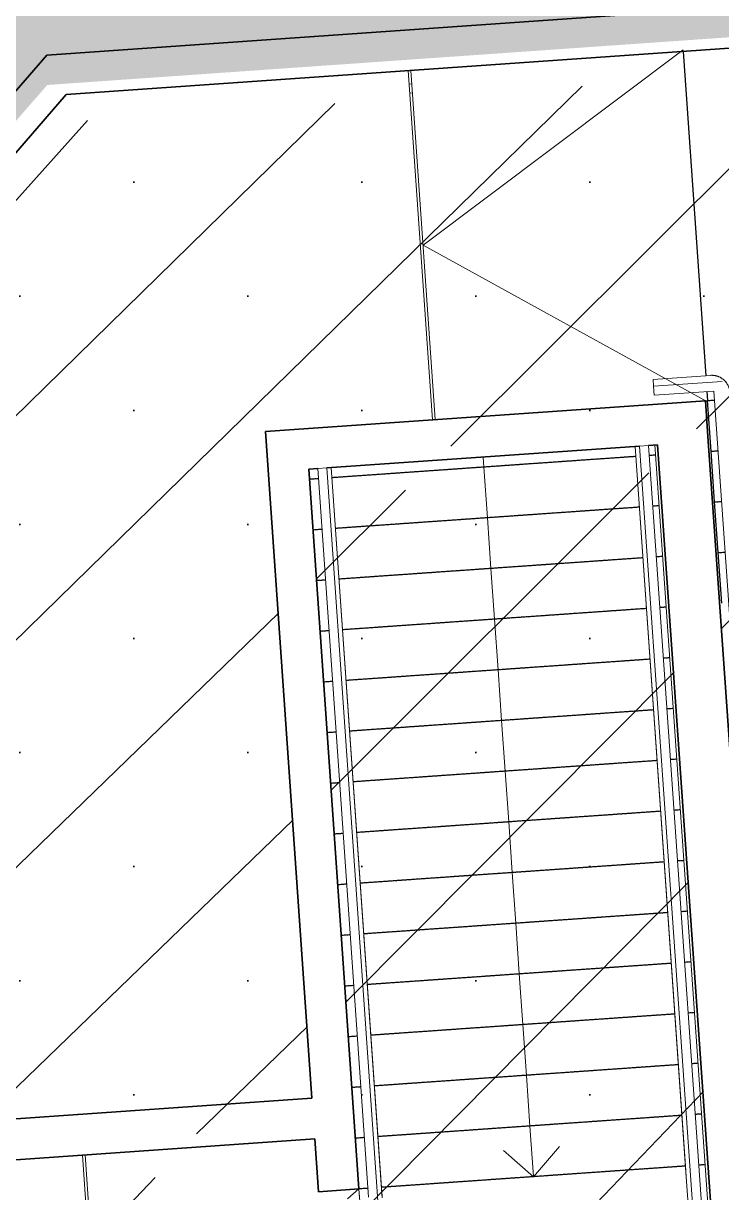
# Model space of a CAD drawing. Header units: millimetres. Extents: x 306 to 836129804, y -168137 to 818603917.
# Drawn here: x 834592354 to 834595448, y 818036466 to 818041644 of the extents above; entities that cross this region are included whole.
import ezdxf
from ezdxf.xclip import XClip

# ---------------------------------------------------------------- set-up
doc = ezdxf.new("R2010")
doc.units = ezdxf.units.MM
doc.header["$LTSCALE"] = 3
doc.header["$XCLIPFRAME"] = 0
doc.linetypes.add('ACAD_ISO03W100', pattern=[30, 12, -18])
doc.linetypes.add('Overhead', pattern=[1.7999999999999998, 1.2, -0.6])
for name, color, linetype in [('_ANCILIARY', 40, 'Continuous'), ('_ANCILIARY HATCH', 1, 'Continuous'), ('_SUBLEASE', 241, 'Continuous'), ('UAJ-90.5LAND', 251, 'Continuous')]:
    doc.layers.add(name, color=color, linetype=linetype)
for name, color, linetype, lineweight in [('A-DETL-THIN', 251, 'Continuous', 13), ('A-FLOR', 251, 'Continuous', 13), ('A-FLOR-HRAL', 251, 'Continuous', 13), ('Eva-New', 1, 'ACAD_ISO03W100', 18), ('Hatch (CARR)', 252, 'Continuous', 35), ('Hatch (LTC&CB)', 252, 'Continuous', 35), ('S-STRS', 251, 'Continuous', 25), ('S-STRS-ANNO', 251, 'Continuous', 5), ('UAJ-21EXWA', 251, 'Continuous', 35)]:
    doc.layers.add(name, color=color, linetype=linetype, lineweight=lineweight)
doc.layers.get('UAJ-90.5LAND').off()
pattern_1 = [(45, (0, 0), (-505.13940681014, 505.13940681014), []), (45, (505.14, 0), (-505.13940681014, 505.13940681014), [0, -714.375])]

# ---------------------------------------------------------------- blocks, each defined once
blk = doc.blocks.new('Handrail Type - Handrail_Internal_-15407072-Plan_L000')
at = {"layer": 'A-FLOR-HRAL'}
for p, q in [((-633670.9498142005, -6781.137756378755), (-633926.3907409217, -6781.137756378755)), ((-633926.390740921, -6803.474254282459), (-633926.390740921, -6798.801258475035)), ((-633590.9498142004, -6867.901072929465), (-633590.9498142004, -6861.137756378815)), ((-633590.9498142004, -10315.61110183136), (-633590.9498142004, -6895.182741927556)), ((-633630.9498142005, -10370.17443982766), (-633630.9498142005, -10376.93775637834)), ((-633590.9498142004, -10376.93775637834), (-633590.9498142004, -10370.17443982766))]:
    blk.add_line(p, q, dxfattribs=at)
at = {"layer": 'A-FLOR-HRAL', "flags": 128}
for points in [[(-633590.9498142004, -6861.137756378815), (-633591.0138056676, -6857.938609643881), (-633591.2056776962, -6854.744580861276), (-633591.525123332, -6851.560779795693), (-633591.9716315306, -6848.392299849662), (-633592.5444879732, -6845.244209915193), (-633593.2427762123, -6842.121546264622), (-633594.0653791357, -6839.029304493662), (-633595.0109807538, -6835.972431529496), (-633596.0780683063, -6832.955817716774), (-633597.2649346802, -6829.984288994084), (-633598.5696811428, -6827.062599173493), (-633599.9902203782, -6824.195422335451), (-633601.5242798263, -6821.38734535127), (-633603.1694053195, -6818.642860545087), (-633604.9229650078, -6815.966358507156), (-633606.7821535696, -6813.362121069766), (-633608.7439967005, -6810.834314457275), (-633610.8053558694, -6808.386982621036), (-633612.9629333413, -6806.024040769902), (-633615.2132774529, -6803.749269106781), (-633617.5527881333, -6801.566306781074), (-633619.9777226646, -6799.478646066822), (-633622.4842016691, -6797.489626775827), (-633625.0682153148, -6795.602430914654), (-633627.725629731, -6793.820077594101), (-633630.4521936219, -6792.145418199265), (-633633.2435450667, -6790.58113182793), (-633636.0952184985, -6789.129721004607), (-633639.002651848, -6787.793507676982), (-633641.9611938425, -6786.574629501349), (-633644.9661114455, -6785.475036422758), (-633648.0125974301, -6784.49648755558), (-633651.0957780685, -6783.640548369257), (-633654.2107209293, -6782.908588183893), (-633657.3524427686, -6782.301777979642), (-633660.5159175015, -6781.821088523381), (-633663.6960842435, -6781.467288815705), (-633666.8878554059, -6781.240944860672), (-633670.086124836, -6781.142418760317), (-633670.9498142004, -6781.137756378715)], [(-633590.9498142004, -6895.182741927556), (-633590.9498142004, -6893.991130287001), (-633590.9498142004, -6892.757780120252), (-633590.9498142004, -6891.484664524477), (-633590.9498142004, -6890.173820213053), (-633590.9498142004, -6888.827344257236), (-633590.9498142004, -6887.447390731333), (-633590.9498142004, -6886.036167266601), (-633590.9498142004, -6884.595931519551), (-633590.9498142004, -6883.128987560127), (-633590.9498142004, -6881.637682185748), (-633590.9498142004, -6880.124401166881), (-633590.9498142004, -6878.591565430334), (-633590.9498142004, -6877.041627186304), (-633590.9498142004, -6875.477066005344), (-633590.9498142004, -6873.900384851589), (-633590.9498142004, -6872.314106078547), (-633590.9498142004, -6870.720767393856), (-633590.9498142004, -6869.122917799528), (-633590.9498142004, -6867.901072929465)], [(-633590.9498142004, -10315.61110183136), (-633590.9498142004, -10317.99432511248), (-633590.9498142004, -10320.46102544599), (-633590.9498142004, -10323.00725663754), (-633590.9498142004, -10325.62894526039), (-633590.9498142004, -10328.32189717203), (-633590.9498142004, -10331.08180422384), (-633590.9498142004, -10333.90425115331)], [(-633630.9498142005, -10376.93775637834), (-633630.9818099341, -10378.53732974581), (-633631.0777459485, -10380.13434413711), (-633631.2374687663, -10381.7262446699), (-633631.4607228655, -10383.31048464291), (-633631.7471510869, -10384.88452961015), (-633632.0962952066, -10386.44586143542)], [(-633630.9498142005, -10370.17443982766), (-633630.9498142005, -10366.97529309272), (-633630.9498142005, -10363.78126431012), (-633630.9498142005, -10360.59746324454)], [(-633591.5403737229, -10386.53775637835), (-633591.2793466375, -10384.19148633549), (-633591.0530026825, -10380.99971517303), (-633590.9544765821, -10377.80144574301), (-633590.9498142005, -10376.93775637834)], [(-633590.9498142004, -10361.34837352948), (-633590.9498142004, -10364.53505089887), (-633590.9498142004, -10367.73075008753), (-633590.9498142004, -10370.17443982766)]]:
    blk.add_lwpolyline(points, dxfattribs=at)
blk = doc.blocks.new('Handrail Type - Handrail_Internal_-V10-Plan_L000')
at = {"layer": 'A-FLOR-HRAL'}
for p, q in [((-633926.390740921, -6811.537756378806), (-633926.390740921, -6781.137756378808)), ((-633670.9498141999, -6781.13775637881), (-633926.390740921, -6781.137756378808)), ((-633590.9498141998, -6867.901072929461), (-633590.9498141998, -6861.13775637881)), ((-633590.9498141998, -6908.823576426654), (-633590.9498141998, -6867.901072929461)), ((-633590.9498141998, -10329.25193633045), (-633590.9498141998, -6908.823576426653)), ((-633630.9498141999, -10370.17443982765), (-633630.9498141999, -10346.53775637833)), ((-633590.9498141998, -10370.17443982765), (-633590.9498141998, -10329.25193633045)), ((-633630.9498141999, -10376.93775637833), (-633630.9498141999, -10370.17443982765)), ((-633590.9498141998, -10376.93775637833), (-633590.9498141998, -10370.17443982765))]:
    blk.add_line(p, q, dxfattribs=at)
for centre, radius, start, end in [((-633670.9498141999, -6861.13775637881), 80, 0, 90), ((-633670.9498141999, -10376.93775637833), 39.99999999995099, 345.5999999999942, 0), ((-633670.9498141999, -10376.93775637833), 79.99999999995784, 352.9445599896624, 0)]:
    blk.add_arc(centre, radius, start, end, dxfattribs=at)
blk = doc.blocks.new('Handrail Type - Handrail_Internal_-16601709-Plan_L000')
at = {"layer": 'A-FLOR-HRAL'}
for p, q in [((-634901.3498142007, -5401.53775637834), (-634913.4491864208, -5401.53775637834)), ((-634913.4491864208, -5441.53775637834), (-634901.3498142007, -5441.53775637834)), ((-635376.3498142004, -10287.63539003099), (-635376.3498142004, -7071.537756378844))]:
    blk.add_line(p, q, dxfattribs=at)
at = {"layer": 'A-FLOR-HRAL', "flags": 128}
blk.add_lwpolyline([(-635376.3498142004, -10313.06368014544), (-635376.3498142004, -10311.46410677797), (-635376.3498142004, -10309.86709238667), (-635376.3498142004, -10308.27519185389), (-635376.3498142004, -10306.69095188087), (-635376.3498142004, -10305.11690691364), (-635376.3498142004, -10303.55557508836), (-635376.3498142004, -10302.00945420287), (-635376.3498142004, -10300.48101772079), (-635376.3498142004, -10298.97271081444), (-635376.3498142004, -10297.48694645309), (-635376.3498142004, -10296.0261015428), (-635376.3498142004, -10294.59251312378), (-635376.3498142004, -10293.18847463169), (-635376.3498142004, -10291.8162322286), (-635376.3498142004, -10290.47798120963), (-635376.3498142004, -10289.17586249094), (-635376.3498142004, -10287.9119591847), (-635376.3498142004, -10287.63539003099)], dxfattribs=at)
blk = doc.blocks.new('Handrail Type - Handrail_Internal_-V29-Plan_L000')
at = {"layer": 'A-FLOR-HRAL'}
for p, q in [((-634901.3498142, -5401.537756378333), (-634913.4491864201, -5401.537756378333)), ((-634901.3498142, -5441.537756378332), (-634913.4491864201, -5441.537756378332)), ((-635376.3498141997, -7071.537756378838), (-635376.3498141997, -10274.92124497377)), ((-635376.3498141997, -10274.92124497377), (-635376.3498141997, -10313.06368014543))]:
    blk.add_line(p, q, dxfattribs=at)
blk = doc.blocks.new('Handrail Type - Handrail_Internal_-16601951-Plan_L000')
at = {"layer": 'A-FLOR-HRAL'}
for p, q in [((-634026.3498142007, -7071.537756378844), (-634026.3498142007, -10287.74167903037)), ((-634026.3498142007, -10314.08186334511), (-634026.3498142007, -11816.53775637841)), ((-633986.3498142005, -11816.53775637841), (-633986.3498142005, -10566.53775637882)), ((-634004.0133162957, -11816.53775637841), (-634008.6863121041, -11816.53775637841))]:
    blk.add_line(p, q, dxfattribs=at)
at = {"layer": 'A-FLOR-HRAL', "flags": 128}
blk.add_lwpolyline([(-634026.3498142007, -10287.74167903037), (-634026.3498142007, -10288.96655000619), (-634026.3498142007, -10290.23160012569), (-634026.3498142007, -10291.53480557856), (-634026.3498142007, -10292.87408151407), (-634026.3498142007, -10294.24728537644), (-634026.3498142007, -10295.65222033239), (-634026.3498142007, -10297.08663878572), (-634026.3498142007, -10298.5482459729), (-634026.3498142007, -10300.0347036342), (-634026.3498142007, -10301.54363375447), (-634026.3498142007, -10303.07262236742), (-634026.3498142007, -10304.61922341741), (-634026.3498142007, -10306.18096267269), (-634026.3498142007, -10307.75534168362), (-634026.3498142007, -10309.33984177963), (-634026.3498142007, -10310.93192809855), (-634026.3498142007, -10312.52905364193), (-634026.3498142007, -10314.08186334511)], dxfattribs=at)
blk = doc.blocks.new('Handrail Type - Handrail_Internal_-V30-Plan_L000')
at = {"layer": 'A-FLOR-HRAL'}
for p, q in [((-634026.3498142, -7071.537756378837), (-634026.3498142, -10274.57158687299)), ((-634026.3498142, -10274.57158687299), (-634026.3498142, -10314.08186334511)), ((-634026.3498142, -10314.08186334511), (-634026.3498142, -11816.53775637841)), ((-633986.3498141998, -10566.53775637881), (-633986.3498141998, -11816.53775637841)), ((-633986.3498141998, -11816.53775637841), (-634026.3498142, -11816.53775637841))]:
    blk.add_line(p, q, dxfattribs=at)
blk = doc.blocks.new('p32 uns')
at = {"layer": 'A-DETL-THIN'}
for p, q in [((471658.0641441345, -269537.6323516369), (470505.9162112474, -270401.297984004)), ((471766.7346868515, -271096.036437273), (470505.9162112474, -270401.297984004)), ((471831.27894485, -271005.3167126179), (471527.0219094753, -271026.5924371481)), ((471527.0219094753, -271026.5924371481), (471529.8121683598, -271066.4949990511)), ((471529.8121683598, -271066.4949990511), (471794.1666417122, -271048.0095335245)), ((471794.1666417122, -271048.0095335245), (472037.9655175209, -274534.4958891869)), ((471505.2560306787, -271288.7493491173), (471465.3534686565, -271291.5396080017)), ((471465.3534686565, -271291.5396080017), (471709.152344346, -274778.0259636641)), ((471749.0549063683, -274775.2357047796), (471505.2560306787, -271288.7493491173)), ((470078.7394387722, -271388.5011065006), (470038.83687675, -271391.2913655043)), ((470038.83687675, -271391.2913655043), (470264.4990693331, -274618.4110680819)), ((470307.1918902397, -274655.5233712196), (470078.7394387722, -271388.5011065006)), ((470221.8062483072, -274581.2987650633), (470170.3380659819, -274624.9954469204)), ((470221.8062483072, -274581.2987650633), (470361.3191958666, -276576.4268655777))]:
    blk.add_line(p, q, dxfattribs=at)
at = {"layer": 'A-FLOR', "lineweight": 5}
for p, q in [((471758.6378046274, -270979.9220422506), (471658.4948790073, -269543.8093613386)), ((470547.9075796604, -271175.2541325092), (470439.7850452662, -269629.0298546553)), ((470451.8549441099, -269628.1858451366), (470559.977478385, -271174.4101229906)), ((471766.3175622225, -271090.0546067953), (471763.5350413322, -271050.1515036821)), ((471757.0543386936, -271090.7023545504), (471766.3175622225, -271090.0546067953)), ((471533.0886938572, -271286.8030997515), (471776.8875696659, -274773.2894554138)), ((469104.389252305, -275977.6472691298), (468996.2667179108, -274431.4229912758)), ((469008.3366167545, -274430.5789817572), (469116.4591510296, -275976.8032596111)), ((470224.5965073109, -274621.2013270855), (470221.8062483072, -274581.2987650633))]:
    blk.add_line(p, q, dxfattribs=at)
at = {"layer": 'S-STRS'}
for p, q in [((471658.4948790073, -269543.8093613386), (471758.6378046274, -270979.9220422506)), ((471763.5350413322, -271050.1515036821), (471766.3175622225, -271090.0546067953)), ((471766.2913682461, -271090.056438446), (471796.9569007158, -271087.9120955467)), ((471781.9865748882, -271314.5083497763), (471766.2913682461, -271090.056438446)), ((471781.9865748882, -271314.5083497763), (471812.6521072388, -271312.3640068769)), ((471797.6817814112, -271538.9602611065), (471781.9865748882, -271314.5083497763)), ((471448.5412288904, -271337.8251197338), (470101.8297610283, -271431.9963593483)), ((471536.2277351618, -271331.6934819221), (471508.3950719833, -271333.6397314072)), ((470041.9759180546, -271436.1817477942), (470002.0733560324, -271438.9720066786)), ((471464.2364355326, -271562.277031064), (470117.5249676704, -271656.4482706785)), ((471551.9229418039, -271556.1453932524), (471524.0902785063, -271558.0916426182)), ((471797.6817814112, -271538.9602611065), (471828.3473138809, -271536.8159182072)), ((471813.3769880533, -271763.4121724367), (471797.6817814112, -271538.9602611065)), ((470057.6711246967, -271660.6336591244), (470017.7685626745, -271663.4239180088)), ((471479.9316421747, -271786.7289423943), (470133.2201743126, -271880.9001820087)), ((471567.6181483269, -271780.5973045826), (471539.7854851484, -271782.5435539484)), ((471813.3769880533, -271763.4121724367), (471844.0425204039, -271761.2678295374)), ((471829.0721946955, -271987.8640837669), (471813.3769880533, -271763.4121724367)), ((470073.3663312197, -271885.0855703354), (470033.4637691975, -271887.875829339)), ((471495.6268486977, -272011.1808537245), (470148.9153808355, -272105.3520932198)), ((471583.313354969, -272005.0492159128), (471555.4806916714, -272006.9954652786)), ((470089.0615378618, -272109.5374816656), (470049.1589758396, -272112.3277406693)), ((471511.3220553398, -272235.6327650547), (470164.6105874777, -272329.80400455)), ((471599.0085616112, -272229.501127243), (471571.1758983135, -272231.4473766088)), ((470104.7567443848, -272333.9893929958), (470064.8541824818, -272336.7796519995)), ((471527.0172618628, -272460.0846763849), (470180.3057940006, -272554.2559158802)), ((471614.7037681341, -272453.9530384541), (471586.8711049557, -272455.8992879391)), ((470120.4519510269, -272558.4413043261), (470080.5493890047, -272561.2315632105)), ((471542.7124685049, -272684.5365875959), (470196.0010006428, -272778.7078272104)), ((471630.3989747763, -272678.4049497843), (471602.5663114786, -272680.3511992693)), ((470136.1471576691, -272782.8932156563), (470096.2445956469, -272785.6834745407)), ((471558.4076750278, -272908.9884989262), (470211.6962072849, -273003.1597385406)), ((471646.0941812992, -272902.8568611145), (471618.2615181208, -272904.8031104803)), ((470151.842364192, -273007.3451269865), (470111.9398021698, -273010.1353858709)), ((471574.10288167, -273133.4404102564), (470227.3914138079, -273227.6116498709)), ((471661.7893879414, -273127.3087724447), (471633.9567246437, -273129.2550218105)), ((470167.5375708342, -273231.7970381975), (470127.635008812, -273234.5872972012)), ((471589.7980883121, -273357.8923215866), (470243.08662045, -273452.0635610819)), ((471677.4845945835, -273351.7606837749), (471649.6519312859, -273353.7069331408)), ((470183.2327773571, -273456.2489495277), (470143.3302153349, -273459.0392085314)), ((471605.4932948351, -273582.3442329168), (470258.781826973, -273676.5154724121)), ((471693.1798011065, -273576.212594986), (471665.347137928, -273578.158844471)), ((470198.9279839993, -273680.700860858), (470159.025421977, -273683.4911198616)), ((471708.8750077486, -273800.6645063162), (471681.042344451, -273802.6107558012)), ((471621.1885014772, -273806.7961441278), (470274.4770336151, -273900.9673837423)), ((470214.6231905222, -273905.1527721882), (470174.7206286192, -273907.9430310726)), ((471636.8837080002, -274031.2480554581), (470290.1722401381, -274125.4192950726)), ((471724.5702142715, -274025.1164176464), (471696.7375510931, -274027.0626670122)), ((470230.3183971643, -274129.6046835184), (470190.4158351421, -274132.3949424028)), ((471652.5789146423, -274255.6999667883), (470305.8674467802, -274349.8712064028)), ((471740.2654209137, -274249.5683289766), (471712.432757616, -274251.5145783424)), ((470246.0136038065, -274354.0565947294), (470206.1110417843, -274356.8468537331)), ((471755.9606274366, -274474.0202403069), (471728.1279642582, -274475.9664896727)), ((471668.2741211653, -274480.1518781185), (470321.5626534224, -274574.3231176138)), ((470261.7088103294, -274578.5085060596), (470221.8062483072, -274581.2987650633))]:
    blk.add_line(p, q, dxfattribs=at)
at = {"layer": 'S-STRS', "linetype": 'Overhead'}
for p, q in [((471766.2913682461, -271090.056438446), (471796.9569007158, -271087.9120955467)), ((471781.9865748882, -271314.5083497763), (471812.6521072388, -271312.3640068769)), ((471448.5412288904, -271337.8251197338), (470101.8297610283, -271431.9963593483)), ((471536.2277351618, -271331.6934819221), (471508.3950719833, -271333.6397314072)), ((470041.9759180546, -271436.1817477942), (470002.0733560324, -271438.9720066786)), ((471464.2364355326, -271562.277031064), (470117.5249676704, -271656.4482706785)), ((471551.9229418039, -271556.1453932524), (471524.0902785063, -271558.0916426182)), ((471797.6817814112, -271538.9602611065), (471828.3473138809, -271536.8159182072)), ((470057.6711246967, -271660.6336591244), (470017.7685626745, -271663.4239180088)), ((471479.9316421747, -271786.7289423943), (470133.2201743126, -271880.9001820087)), ((471567.6181483269, -271780.5973045826), (471539.7854851484, -271782.5435539484)), ((471813.3769880533, -271763.4121724367), (471844.0425204039, -271761.2678295374)), ((470073.3663312197, -271885.0855703354), (470033.4637691975, -271887.875829339)), ((471495.6268486977, -272011.1808537245), (470148.9153808355, -272105.3520932198)), ((471583.313354969, -272005.0492159128), (471555.4806916714, -272006.9954652786)), ((470089.0615378618, -272109.5374816656), (470049.1589758396, -272112.3277406693)), ((471511.3220553398, -272235.6327650547), (470164.6105874777, -272329.80400455)), ((471599.0085616112, -272229.501127243), (471571.1758983135, -272231.4473766088)), ((470104.7567443848, -272333.9893929958), (470064.8541824818, -272336.7796519995)), ((471527.0172618628, -272460.0846763849), (470180.3057940006, -272554.2559158802)), ((471614.7037681341, -272453.9530384541), (471586.8711049557, -272455.8992879391)), ((470120.4519510269, -272558.4413043261), (470080.5493890047, -272561.2315632105)), ((471542.7124685049, -272684.5365875959), (470196.0010006428, -272778.7078272104)), ((471630.3989747763, -272678.4049497843), (471602.5663114786, -272680.3511992693)), ((470136.1471576691, -272782.8932156563), (470096.2445956469, -272785.6834745407)), ((471558.4076750278, -272908.9884989262), (470211.6962072849, -273003.1597385406)), ((471646.0941812992, -272902.8568611145), (471618.2615181208, -272904.8031104803)), ((470151.842364192, -273007.3451269865), (470111.9398021698, -273010.1353858709)), ((471574.10288167, -273133.4404102564), (470227.3914138079, -273227.6116498709)), ((471661.7893879414, -273127.3087724447), (471633.9567246437, -273129.2550218105)), ((470167.5375708342, -273231.7970381975), (470127.635008812, -273234.5872972012)), ((471589.7980883121, -273357.8923215866), (470243.08662045, -273452.0635610819)), ((471677.4845945835, -273351.7606837749), (471649.6519312859, -273353.7069331408)), ((470183.2327773571, -273456.2489495277), (470143.3302153349, -273459.0392085314)), ((471605.4932948351, -273582.3442329168), (470258.781826973, -273676.5154724121)), ((471693.1798011065, -273576.212594986), (471665.347137928, -273578.158844471)), ((470198.9279839993, -273680.700860858), (470159.025421977, -273683.4911198616)), ((471708.8750077486, -273800.6645063162), (471681.042344451, -273802.6107558012)), ((471621.1885014772, -273806.7961441278), (470274.4770336151, -273900.9673837423)), ((470214.6231905222, -273905.1527721882), (470174.7206286192, -273907.9430310726)), ((471636.8837080002, -274031.2480554581), (470290.1722401381, -274125.4192950726)), ((471724.5702142715, -274025.1164176464), (471696.7375510931, -274027.0626670122)), ((470230.3183971643, -274129.6046835184), (470190.4158351421, -274132.3949424028)), ((471652.5789146423, -274255.6999667883), (470305.8674467802, -274349.8712064028)), ((471740.2654209137, -274249.5683289766), (471712.432757616, -274251.5145783424)), ((470246.0136038065, -274354.0565947294), (470206.1110417843, -274356.8468537331)), ((471755.9606274366, -274474.0202403069), (471728.1279642582, -274475.9664896727)), ((471668.2741211653, -274480.1518781185), (470321.5626534224, -274574.3231176138)), ((470261.7088103294, -274578.5085060596), (470221.8062483072, -274581.2987650633))]:
    blk.add_line(p, q, dxfattribs=at)
at = {"layer": 'S-STRS-ANNO'}
for p, q in [((470772.0464537144, -271340.0203572512), (470775.185495019, -271384.9107395411)), ((470775.185495019, -271384.9107395411), (470790.8807015419, -271609.3626508713)), ((470790.8807015419, -271609.3626508713), (470806.5759081841, -271833.8145622015)), ((470806.5759081841, -271833.8145622015), (470822.2711148262, -272058.2664735317)), ((470822.2711148262, -272058.2664735317), (470837.9663213491, -272282.7183848619)), ((470837.9663213491, -272282.7183848619), (470853.6615279913, -272507.170296073)), ((470853.6615279913, -272507.170296073), (470869.3567345142, -272731.6222074032)), ((470869.3567345142, -272731.6222074032), (470885.0519411564, -272956.0741187334)), ((470885.0519411564, -272956.0741187334), (470900.7471477985, -273180.5260300636)), ((470900.7471477985, -273180.5260300636), (470916.4423543215, -273404.9779413939)), ((470916.4423543215, -273404.9779413939), (470932.1375609636, -273629.4298526049)), ((470932.1375609636, -273629.4298526049), (470947.8327674866, -273853.8817639351)), ((470947.8327674866, -273853.8817639351), (470963.5279741287, -274078.3336752653)), ((470963.5279741287, -274078.3336752653), (470979.2231806517, -274302.7855865955)), ((470979.2231806517, -274302.7855865955), (470994.8869056702, -274526.7872890234)), ((470994.9183872938, -274527.2374979258), (470861.5033217669, -274411.2615507841)), ((470994.9183872938, -274527.2374979258), (471110.8943343163, -274393.8224323988))]:
    blk.add_line(p, q, dxfattribs=at)
at = {"layer": 'UAJ-21EXWA'}
for p, q in [((468837.9354661703, -269560.6025472879), (473821.0409091711, -269212.149870038)), ((473833.5970743895, -269391.7113990784), (468924.8684520721, -269734.963142395)), ((467850.0790812969, -270697.0013233423), (468837.9354661703, -269560.6025472879)), ((468924.8684520721, -269734.963142395), (468034.8415442705, -270758.8219786882)), ((469806.8166204691, -271227.0762606859), (471757.0543386936, -271090.7023545504)), ((471757.0543386936, -271090.7023545504), (471769.610503912, -271270.2638835907)), ((470013.2957826853, -274179.8658494949), (469806.8166204691, -271227.0762606859)), ((471465.3534686565, -271291.5396080017), (470078.7394387722, -271388.5011065006)), ((471545.1585925817, -271285.9590901136), (471505.2560306787, -271288.7493491173)), ((471776.4013030529, -274592.8839167356), (471545.1585925817, -271285.9590901136)), ((471769.610503912, -271270.2638835907), (472000.8532143831, -274577.1887102127)), ((470038.83687675, -271391.2913655043), (469998.9343147278, -271394.0816245079)), ((469998.9343147278, -271394.0816245079), (470221.8062483072, -274581.2987650633)), ((465130.2197567225, -274521.3237884045), (470013.2957826853, -274179.8658494949)), ((470025.8519480228, -274359.4273785353), (465142.7759219408, -274700.8853174448)), ((470042.2447192669, -274593.8549302816), (470025.8519480228, -274359.4273785353)), ((470221.8062483072, -274581.2987650633), (470042.2447192669, -274593.8549302816)), ((471788.9574683905, -274772.445445776), (471776.4013030529, -274592.8839167356))]:
    blk.add_line(p, q, dxfattribs=at)
at = {"layer": 'A-FLOR-HRAL', "rotation": 4.000000000000001}
for name in ['Handrail Type - Handrail_Internal_-16601709-Plan_L000', 'Handrail Type - Handrail_Internal_-V29-Plan_L000', 'Handrail Type - Handrail_Internal_-15407072-Plan_L000', 'Handrail Type - Handrail_Internal_-V10-Plan_L000', 'Handrail Type - Handrail_Internal_-16601951-Plan_L000', 'Handrail Type - Handrail_Internal_-V30-Plan_L000']:
    blk.add_blockref(name, (1103434.01014185, -220011.180467844), dxfattribs=at)
blk = doc.blocks.new('GBP-P32-L00')
at = {"layer": 'UAJ-90.5LAND'}
blk.add_blockref('p32 uns', (834123619.6366563, 818311064.1160116), dxfattribs=at)

msp = doc.modelspace()

# ---------------------------------------------------------------- hatches: boundary and pattern name
at = {"layer": '_ANCILIARY'}
h = msp.add_hatch(color=256, dxfattribs=at)
h.dxf.hatch_style = 1
edge = h.paths.add_edge_path(flags=16)
edge.add_line((834589698.2311926, 818000195.5443645), (834585687.4764702, 818056299.0110068))
edge.add_line((834585687.4764702, 818056299.0110068), (834612518.7989925, 818058232.7219915))
edge.add_arc((834612484.7357092, 818056534.6453927), 1698.418217914475, 9.502723926168073, 88.8508052879634, ccw=False)
edge.add_line((834614159.8478141, 818056815.0448909), (834618401.0798162, 817996164.9822797))
edge.add_line((834618401.0798162, 817996164.9822797), (834594768.6555227, 817994584.3835236))
edge.add_line((834594768.6555227, 817994584.3835236), (834594327.6929266, 817995204.8349223))
edge.add_line((834594327.6929266, 817995204.8349223), (834589698.2311926, 818000195.5443645))
edge = h.paths.add_edge_path()
edge.add_line((834619909.6823385, 817993768.7649117), (834615191.6236249, 818061235.0189149))
edge.add_arc((834615186.6358066, 818061234.6701063), 4.999999946729716, 4.000301895800094, 94.01408611669542)
edge.add_line((834615186.285798, 818061239.6578406), (834582994.9307241, 818058981.1489481))
edge.add_line((834582994.9307241, 818058981.1489481), (834582980.2353642, 818058973.700369))
edge.add_line((834582980.2353642, 818058973.700369), (834587435.9467293, 817995536.5482974))
edge.add_line((834587435.9467293, 817995536.5482974), (834589273.49395, 817995667.4350014))
edge.add_line((834589273.49395, 817995667.4350014), (834590438.9627452, 817991708.7167664))
edge.add_line((834590438.9627452, 817991708.7167664), (834619905.0431669, 817993763.4282737))
edge.add_arc((834619904.6945201, 817993768.4161034), 4.999999953192322, 273.9984422827354, 364.0002978076708)
at = {"layer": '_ANCILIARY HATCH'}
h = msp.add_hatch(dxfattribs=at)
h.set_pattern_fill('CORK', color=256, scale=250, angle=3.998908350218276)
h.set_pattern_definition([(3.998908350218276, (0, 0), (-55.35411463791137, 791.8175196929233), []), (138.9989083502183, (423.5858171654173, -368.2317025275059), (-1472.92744632587, -1694.344000516116), [1122.5325, -1122.5325]), (138.9989083502183, (621.5401970886481, -354.3931738680281), (-1472.92744632587, -1694.344000516116), [1122.5325, -1122.5325]), (138.9989083502183, (819.494577011879, -340.5546452085503), (-1472.92744632587, -1694.344000516116), [1122.5325, -1122.5325])])
edge = h.paths.add_edge_path(flags=16)
edge.add_line((834589618.1268094, 818000118.7715201), (834585687.4764702, 818056299.0110068))
edge.add_line((834585687.4764702, 818056299.0110068), (834612518.7989925, 818058232.7219915))
edge.add_arc((834612494.2285203, 818056545.6339079), 1687.266994288412, 9.187916495490526, 89.16561271843813, ccw=False)
edge.add_line((834614159.8478141, 818056815.0448909), (834618401.0798162, 817996164.9822797))
edge.add_line((834618401.0798162, 817996164.9822797), (834594688.5511395, 817994507.6106793))
edge.add_line((834594688.5511395, 817994507.6106793), (834589618.1268094, 818000118.7715201))
edge = h.paths.add_edge_path()
edge.add_line((834619909.6823385, 817993768.7649117), (834615191.6236249, 818061235.0189149))
edge.add_arc((834615186.6358066, 818061234.6701063), 4.999999946729716, 4.000301895800094, 94.01408611669542)
edge.add_line((834615186.285798, 818061239.6578406), (834582996.3395478, 818058974.7334945))
edge.add_line((834582996.3395478, 818058974.7334945), (834587435.9467293, 817995536.5482974))
edge.add_line((834587435.9467293, 817995536.5482974), (834589273.49395, 817995667.4350014))
edge.add_line((834589273.49395, 817995667.4350014), (834590438.9627452, 817991708.7167664))
edge.add_line((834590438.9627452, 817991708.7167664), (834619905.0431669, 817993763.4282737))
edge.add_arc((834619904.6945201, 817993768.4161034), 4.999999953192322, 273.9984422827354, 364.0002978076708)
at = {"layer": '_SUBLEASE'}
h = msp.add_hatch(color=256, dxfattribs=at)
h.dxf.hatch_style = 1
h.paths.add_polyline_path([(834589693.255012, 818043565.8906276), (834597284.0053263, 818044096.6875974), (834597429.0987921, 818042021.754373), (834598985.2987102, 818042130.574472), (834598840.2052448, 818044205.5076965), (834610877.2425008, 818045047.2193372), (834612740.4379145, 818018402.2835546), (834612538.431196, 818018388.1578686), (834613248.1764362, 818008553.7109756), (834612849.1508187, 818008525.8083863), (834613468.582139, 817999667.5277658), (834612902.884826, 817998947.3282324), (834605436.7164863, 817998425.242883), (834591456.5503381, 818002394.8372881), (834590958.2342087, 818002359.9916297), (834588285.2707334, 818040610.4753664), (834588682.5340629, 818040638.2547245), (834588532.5576444, 818042783.0174327)], flags=16)
edge = h.paths.add_edge_path()
edge.add_line((834612518.7989925, 818058232.7219915), (834585687.4764702, 818056299.0110068))
edge.add_line((834585687.4764702, 818056299.0110068), (834585852.1374886, 818053900.0703667))
edge.add_line((834585852.1374886, 818053900.0703667), (834587596.3541589, 818054022.0954322))
edge.add_line((834587596.3541589, 818054022.0954322), (834587784.2116382, 818051304.0034543))
edge.add_line((834587784.2116382, 818051304.0034543), (834588882.182013, 818050416.9104503))
edge.add_line((834588882.182013, 818050416.9104503), (834591283.6295674, 818050586.5250793))
edge.add_line((834591283.6295674, 818050586.5250793), (834591385.947621, 818049130.1147605))
edge.add_line((834591385.947621, 818049130.1147605), (834586217.4788146, 818048767.0112727))
edge.add_line((834586217.4788146, 818048767.0112727), (834589617.9183701, 818000118.9890046))
edge.add_line((834589617.9183701, 818000118.9890046), (834594327.6929266, 817995204.8349223))
edge.add_arc((834593644.1141815, 817994409.5863439), 1048.665915476767, 4.359033634245577, 49.31834761910159, ccw=False)
edge.add_line((834594689.7466749, 817994489.2913691), (834617241.2870332, 817996068.5256392))
edge.add_line((834617241.2870332, 817996068.5256392), (834612865.2039542, 818058186.5743445))
edge.add_arc((834612384.1417316, 818055898.7146978), 2337.888497108082, 78.12554973430233, 86.69806107315839)
at = {"layer": 'Eva-New', "linetype": 'Continuous', "ltscale": 0.01}
h = msp.add_hatch(dxfattribs=at)
h.set_pattern_fill('ANSI31', color=8, scale=350, angle=4)
h.set_pattern_definition([(49, (0, 0), (-838.6710210225554, 729.0455959657013), [])])
edge = h.paths.add_edge_path()
edge.add_arc((834611513.5385946, 818068145.3264505), 14099.99999968531, 55.19002574308559, 154.5596091027724)
edge.add_line((834598780.7776825, 818074202.2893481), (834595240.3911003, 818066761.4558462))
edge.add_arc((834589822.417787, 818069339.3552195), 6000.000000233124, 273.9989064334658, 334.5546563119141, ccw=False)
edge.add_line((834590240.8423903, 818063353.9629304), (834585554.5350056, 818063026.3542768))
edge.add_arc((834584989.6617913, 818071106.6338656), 8099.999998867221, 264.220048196886, 273.9989064322582, ccw=False)
edge.add_line((834584173.925572, 818063047.8142), (834580415.7397891, 818063428.2282544))
edge.add_arc((834579106.5335116, 818050494.3201492), 12999.99999816069, 84.2200481985661, 93.99077919798958)
edge.add_line((834578201.7864021, 818063462.7985727), (834574221.9197499, 818063185.1428037))
edge.add_arc((834573731.4752913, 818070170.6889209), 7002.741628984699, 184.518270925359, 274.0160585979712, ccw=False)
edge.add_arc((834553791.0620614, 818068592.8452796), 13000.0000005708, 4.527501078735133, 25.16518805878682)
edge.add_line((834565557.174624, 818074120.828201), (834563375.7160238, 818078763.9842684))
edge.add_arc((834569692.9588658, 818081779.3520507), 6999.999999030279, 186.261998653722, 205.5162346975632, ccw=False)
edge.add_line((834562734.724241, 818081015.8267443), (834561851.4163579, 818093822.5155479))
edge.add_arc((834568795.7761757, 818094576.8707228), 6985.211880096444, 103.79340942041148, 186.1996435070692, ccw=False)
edge.add_line((834567130.3497419, 818101360.6410463), (834607738.9713905, 818104323.6446342))
edge.add_arc((834606780.3295362, 818117304.0183489), 13015.72495013958, 274.223807264846, 392.8596289379157)
edge.add_arc((834623587.3262396, 818128173.8785237), 6999.999999836902, 183.9989136523716, 212.9539425140163, ccw=False)
edge.add_line((834616604.3686309, 818127685.7156067), (834614554.4666462, 818157541.1841724))
edge.add_line((834614554.4666462, 818157541.1841724), (834608569.0701823, 818157122.7809477))
edge.add_line((834608569.0701823, 818157122.7809477), (834610618.9763948, 818127267.2902491))
edge.add_arc((834623587.3262378, 818128173.8785231), 12999.99999806346, 183.9989136508734, 212.8579348742854)
edge.add_arc((834606785.1724918, 818117301.6086594), 7012.974383020965, -85.87050168941721, 32.994913872568816, ccw=False)
edge.add_line((834607290.1835088, 818110306.8410742), (834542916.4285616, 818105772.5570611))
edge.add_line((834542916.4285616, 818105772.5570611), (834543332.168679, 818099784.931535))
edge.add_line((834543332.168679, 818099784.931535), (834548339.9487058, 818100139.6961751))
edge.add_arc((834548849.6206386, 818093135.5706489), 7022.644791367745, 1.917894415990986, 94.16192873604791, ccw=False)
edge.add_line((834555868.3314306, 818093370.5997602), (834556822.6031799, 818079614.5109141))
edge.add_arc((834565030.3921052, 818080333.9384184), 8239.258156901009, 185.0092761133849, 211.2767633085009)
edge.add_line((834557988.549832, 818076056.3418531), (834560014.6381451, 818071842.7746612))
edge.add_arc((834553704.8687762, 818068780.019501), 7013.81912084653, -83.41200971856142, 25.89188562423311, ccw=False)
edge.add_line((834554509.5567249, 818061812.5137804), (834511331.2743995, 818058806.1397856))
edge.add_arc((834510845.0625758, 818065789.233517), 6999.999999933733, 141.8798806352492, 273.9829049167347, ccw=False)
edge.add_arc((834495100.3448526, 818078140.8887452), 13011.48484009153, 321.889271565979, 363.9966433354928)
edge.add_line((834508080.187521, 818079047.7636253), (834507303.147802, 818090245.0026575))
edge.add_arc((834514286.1054543, 818090733.1649512), 6999.999999943095, 94.21783473311712, 183.9989085377374, ccw=False)
edge.add_line((834513771.2650272, 818097714.206373), (834514324.2611847, 818097754.9889383))
edge.add_line((834514324.2611847, 818097754.9889383), (834515094.2032907, 818097812.2750338))
edge.add_arc((834515888.7804214, 818090839.1162039), 7018.283043878132, 4.391191596629085, 96.50069787772958, ccw=False)
edge.add_line((834522886.4615402, 818091376.4762715), (834523318.1003574, 818085091.4654405))
edge.add_line((834523318.1003574, 818085091.4654405), (834529307.3396509, 818085510.1591995))
edge.add_line((834529307.3396509, 818085510.1591995), (834528870.5492542, 818091758.2633296))
edge.add_arc((834535853.5069062, 818092246.4256233), 6999.999999586337, 93.99890853307471, 183.9989085379415, ccw=False)
edge.add_line((834535365.3446131, 818099229.3832753), (834540639.8020831, 818099596.5330453))
edge.add_line((834540639.8020831, 818099596.5330453), (834540220.7704337, 818105616.323317))
edge.add_line((834540220.7704337, 818105616.323317), (834513376.0995728, 818103738.6078113))
edge.add_arc((834514284.2614373, 818090770.3680685), 13000.00000003277, 94.00586599802176, 183.991117880833)
edge.add_line((834501315.7883602, 818089865.5443004), (834502093.999344, 818078618.6765761))
edge.add_arc((834495110.6965383, 818078135.4768907), 7000.000000828009, -66.13857842422561, 3.9581909098961887, ccw=False)
edge.add_arc((834495110.6965395, 818078135.4768903), 6999.999999981786, 273.99870041279297, 293.8614215680351, ccw=False)
edge.add_line((834495598.8334678, 818071152.5174648), (834484038.0252761, 818070344.3705096))
edge.add_arc((834484944.5652856, 818057376.0172908), 12999.99999985473, 3.998699986240524, 93.99870041178127, ccw=False)
edge.add_line((834497912.918511, 818058282.557204), (834498850.7850932, 818044866.0656179))
edge.add_arc((834505832.5325971, 818045382.0451274), 7000.788031506466, 153.5175844556254, 184.2267069343446, ccw=False)
edge.add_arc((834505831.7802428, 818045382.3021698), 7000.000000506094, 93.9907792036035, 153.5167215738451, ccw=False)
edge.add_line((834505344.6087215, 818052365.3290147), (834578107.7560652, 818057441.656797))
edge.add_arc((834579012.5031768, 818044473.1783768), 12999.99999509848, 84.22004763743712, 93.99077920788699, ccw=False)
edge.add_line((834580321.7095807, 818057407.0864662), (834583663.296837, 818057068.8416442))
edge.add_arc((834584972.5032473, 818070002.7497832), 13000.00004509936, 264.2200476312211, 273.9989064308502)
edge.add_line((834585879.0898904, 818057034.399779), (834609493.5669917, 818058685.2319609))
edge.add_arc((834609981.7373167, 818051702.1557314), 7000.118848462731, -19.364931974248975, 93.99890643048622, ccw=False)
edge.add_arc((834628850.3650681, 818045070.4409646), 13000.00000042529, 160.6350680240969, 183.9989064535735)
edge.add_line((834615882.0151088, 818044163.8543195), (834619634.348526, 817990488.2644923))
edge.add_arc((834610656.2600935, 817989860.627584), 8999.999999519287, -86.01194112060227, 3.998906454734822, ccw=False)
edge.add_line((834611282.1972058, 817980882.4204844), (834602812.2813497, 817980291.9201078))
edge.add_line((834602812.2813497, 817980291.9201078), (834603230.7061716, 817974306.527834))
edge.add_line((834603230.7061716, 817974306.527834), (834611717.6719617, 817974898.2168859))
edge.add_arc((834612343.6090722, 817965920.0097858), 8999.999999977357, 3.8734655887747067, 93.98805886777768, ccw=False)
edge.add_line((834621323.0501077, 817966527.9889727), (834621688.4984579, 817961112.7419763))
edge.add_line((834621688.4984579, 817961112.7419763), (834627673.3989117, 817961529.9934386))
edge.add_line((834627673.3989117, 817961529.9934386), (834621867.801321, 818044576.6440177))
edge.add_arc((834628850.6858916, 818045064.8011855), 6999.926738671702, 160.627157224399, 183.9989083996896, ccw=False)
edge.add_arc((834609980.9204334, 818051699.8431354), 13002.36888268257, 340.6271572335476, 454.0111039654658)
edge.add_line((834609071.4073162, 818064670.3628802), (834607456.5171404, 818064557.3573512))
edge.add_arc((834607170.3486158, 818068550.9500543), 4003.832551789663, 155.6211224779758, 274.0986331619272, ccw=False)
edge.add_line((834603523.5142193, 818070203.6066998), (834604195.8682836, 818071618.3222857))
edge.add_arc((834611513.5386757, 818068145.3264558), 8100.000000027051, 54.14039305783359, 154.6107958035704, ccw=False)
edge.add_arc((834623873.9558088, 818085245.9413723), 13000.02232763516, 234.1403928659832, 234.163197705768)
edge.add_line((834616262.7220054, 818074706.9802988), (834619562.6153525, 818079722.129262))
at = {"layer": 'Hatch (CARR)'}
h = msp.add_hatch(dxfattribs=at)
h.set_pattern_fill('SACNCR', color=130, scale=300, style=0)
h.set_pattern_definition(pattern_1)
h.paths.add_polyline_path([(834597535.9449675, 818040523.3877289), (834597464.1153728, 818041550.8800691), (834592556.0937089, 818041207.7717161), (834591665.3789163, 818040183.160979), (834591673.7474128, 818040063.4531338), (834590262.1924015, 818039964.7746136), (834590359.8248596, 818038568.1830817), (834588619.0732737, 818038446.4911959), (834588635.1128916, 818038217.05116), (834588455.5511236, 818038204.4984154), (834588570.6179496, 818036558.5155405), (834588750.1797177, 818036571.0682849), (834588760.6403382, 818036421.4334768), (834593643.722868, 818036762.7983941), (834593437.2999558, 818039715.5919174), (834595387.5402716, 818039851.9286718), (834595620.114735, 818036525.0481329), (834597166.3410723, 818036633.1412121), (834596897.5031242, 818040478.7557478)])
h = msp.add_hatch(dxfattribs=at)
h.set_pattern_fill('SACNCR', color=130, scale=300, style=0)
h.set_pattern_definition(pattern_1)
h.paths.add_polyline_path([(834588905.2718109, 818034338.4763274), (834588898.7205294, 818034446.2540278), (834588719.1587617, 818034433.701283), (834588604.091935, 818036079.6841582), (834588783.6537035, 818036092.2369031), (834588773.1930829, 818036241.8717086), (834593656.2756125, 818036583.236626), (834593672.6639179, 818036348.8087635), (834593852.225686, 818036361.3615081), (834593629.4144686, 818039548.5828937), (834595175.6408061, 818039656.6759727), (834595408.2152693, 818036329.795434), (834597178.8938172, 818036453.5794438), (834597187.9596882, 818036323.895944), (834597367.5214561, 818036336.4486885), (834597258.3823152, 818037897.6385072), (834597527.7249677, 818037916.4676242), (834597506.8037264, 818038215.7372378), (834597257.4123818, 818038198.3028703), (834597110.9636942, 818040293.190166), (834598926.532684, 818040420.1123621), (834599072.9813722, 818038325.2250663), (834598803.6387193, 818038306.3959492), (834598824.5599606, 818038007.1263357), (834599093.902613, 818038025.9554526), (834599323.6875777, 818034738.9775288), (834597488.1672797, 818034610.6605834), (834597479.1014086, 818034740.3440826), (834597299.5396403, 818034727.7913382), (834597308.6055113, 818034598.1078385), (834590174.0638638, 818034099.312055), (834590150.2793456, 818034425.4752948)])
at = {"layer": 'Hatch (LTC&CB)'}
h = msp.add_hatch(color=256, dxfattribs=at)
h.dxf.hatch_style = 1
h.paths.add_polyline_path([(834597284.0053263, 818044096.6875974), (834596748.2078937, 818044059.2264534), (834596715.4129509, 818044056.918197), (834595717.8475718, 818043987.1807269), (834595733.2883689, 818043988.2108022), (834591543.5137777, 818043695.3134265), (834591525.9855424, 818043694.0380828), (834590528.4201638, 818043624.3006126), (834590555.568867, 818043626.182918), (834589869.3352379, 818043578.2099248), (834589693.255012, 818043565.8906276), (834588532.5576444, 818042783.0174326), (834588742.3565782, 818040642.4344336), (834588287.3774906, 818040610.6261735), (834588350.2843444, 818039680.65139), (834588352.3463897, 818039680.7990193), (834588415.1101125, 818038782.9901781), (834588594.6718805, 818038795.5429227), (834588606.5205287, 818038626.0529642), (834590347.272115, 818038747.7448498), (834590262.1924014, 818039964.7746135), (834591494.1856446, 818040050.9003891), (834591480.6176312, 818040244.985154), (834592459.8857632, 818041371.4609362), (834597452.2600029, 818041720.466183)])

# ---------------------------------------------------------------- block references
ref = msp.add_blockref('GBP-P32-L00', (0.003082275390625, -0.04408204555511475), dxfattribs=at)
XClip(ref).set_block_clipping_path([(834584093.892806, 818043064.0358013), (834582840.9002086, 818057304.8300507), (834606839.8282676, 818059135.0800325), (834616411.1617992, 818059804.18965), (834621698.814561, 817983619.2012264), (834592783.8532866, 817981454.8174279), (834593965.1606803, 817975736.7136446), (834590918.9048864, 817979266.0163008), (834589318.0556709, 817987259.1379421), (834588974.9617476, 817989748.3735298), (834587823.4821799, 817989701.579548), (834587362.0723312, 818001496.6813973), (834585850.4212221, 818017925.3879008)])

doc.saveas('drawing.dxf')
